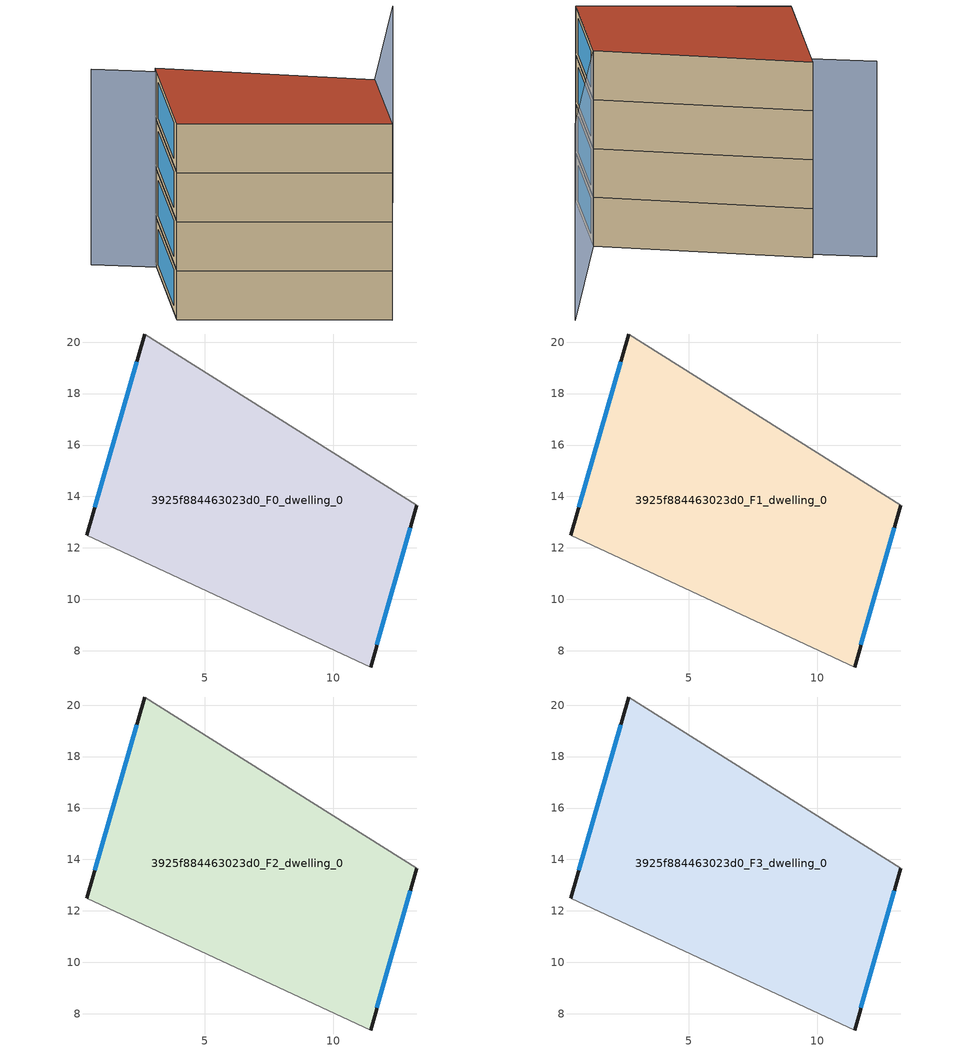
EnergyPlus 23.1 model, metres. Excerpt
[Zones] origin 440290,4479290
3925f884463023d0_F0_dwelling_0
 floor ground (EU_floor_Construction): 13.24,13.65 11.45,7.37 0.43,12.49 2.68,20.32 z0
 wall outside (EU_wall_Construction): 2.68,20.32 0.43,12.49 / 11.45,7.37 13.24,13.65 z0:3
 wall adiabatic (EU_wall_Construction): 0.43,12.49 11.45,7.37 / 13.24,13.65 2.68,20.32 z0:3
 window (EU_Window_Construction): 2.36,19.23 0.74,13.57 / 11.7,8.24 12.99,12.78 z0.42:2.58
3925f884463023d0_F1_dwelling_0
 floor to 3925f884463023d0_F0_dwelling_0 (EU_floor_Construction): 13.24,13.65 11.45,7.37 0.43,12.49 2.68,20.32 z3
 wall outside (EU_wall_Construction): 2.68,20.32 0.43,12.49 / 11.45,7.37 13.24,13.65 z3:6
 wall adiabatic (EU_wall_Construction): 0.43,12.49 11.45,7.37 / 13.24,13.65 2.68,20.32 z3:6
 window (EU_Window_Construction): 2.36,19.23 0.74,13.57 / 11.7,8.24 12.99,12.78 z3.42:5.58
3925f884463023d0_F2_dwelling_0
 floor to 3925f884463023d0_F1_dwelling_0 (EU_floor_Construction): 13.24,13.65 11.45,7.37 0.43,12.49 2.68,20.32 z6
 wall outside (EU_wall_Construction): 2.68,20.32 0.43,12.49 / 11.45,7.37 13.24,13.65 z6:9
 wall adiabatic (EU_wall_Construction): 0.43,12.49 11.45,7.37 / 13.24,13.65 2.68,20.32 z6:9
 window (EU_Window_Construction): 2.36,19.23 0.74,13.57 / 11.7,8.24 12.99,12.78 z6.42:8.58
3925f884463023d0_F3_dwelling_0
 floor to 3925f884463023d0_F2_dwelling_0 (EU_floor_Construction): 13.24,13.65 11.45,7.37 0.43,12.49 2.68,20.32 z9
 wall outside (EU_wall_Construction): 2.68,20.32 0.43,12.49 / 11.45,7.37 13.24,13.65 z9:12
 wall adiabatic (EU_wall_Construction): 0.43,12.49 11.45,7.37 / 13.24,13.65 2.68,20.32 z9:12
 window (EU_Window_Construction): 2.36,19.23 0.74,13.57 / 11.7,8.24 12.99,12.78 z9.42:11.58
 roof outside (EU_roof_Construction): 11.45,7.37 13.24,13.65 2.68,20.32 0.43,12.49 z12
shading: 18.59,22.9 13.24,13.65 / 13.24,13.65 -0.66,21.7 z0:12
[Building]
EU S2 Campaign: North Axis=0; Terrain=City; Solar Distribution=FullExterior
[Site:Location]
Madrid: Latitude=40.5; Longitude=-3.5; Time Zone=1; Elevation=609
[SizingPeriod:WeatherFileDays]
AnnualSizingPeriod: Begin Month=1; Begin Day of Month=1; End Month=12; End Day of Month=31; Day of Week for Start Day=Monday; Use Weather File Daylight Saving Period=No; Use Weather File Rain and Snow Indicators=No
[MATERIAL]
EU_InternalMass_Material: Roughness=MediumRough; Thickness=0.1; Conductivity=1; Density=1800; Specific Heat=900; Thermal Absorptance=0.9; Solar Absorptance=0.7; Visible Absorptance=0.7
[MATERIAL:NOMASS] Roughness=MediumRough; Thermal Absorptance=0.9; Solar Absorptance=0.7; Visible Absorptance=0.7
Name | Thermal Resistance
EU_wall_NoMass | 1.60022
EU_roof_NoMass | 1.57597
EU_floor_NoMass | 0.470652
[WINDOWMATERIAL:SIMPLEGLAZINGSYSTEM]
EU_Window_SimpleGlazing: UFactor=3.28802; Solar Heat Gain Coefficient=0.85; Visible Transmittance=0.85
[CONSTRUCTION]
EU_wall_Construction: EU_wall_NoMass
EU_roof_Construction: EU_roof_NoMass
EU_floor_Construction: EU_floor_NoMass
EU_Window_Construction: EU_Window_SimpleGlazing
EU_InternalMass_Construction: EU_InternalMass_Material
[ZONE] Type=1; Multiplier=1; Ceiling Height=autocalculate; Volume=264.122; Floor Area=autocalculate; Part of Total Floor Area=Yes
3925f884463023d0_F0_dwelling_0; 3925f884463023d0_F1_dwelling_0; 3925f884463023d0_F2_dwelling_0; 3925f884463023d0_F3_dwelling_0
[INTERNALMASS] Construction=EU_InternalMass_Construction; Surface Area=88.0406
Name | Zone or ZoneList
3925f884463023d0_F0_dwelling_0_EU_InternalMass | 3925f884463023d0_F0_dwelling_0
3925f884463023d0_F1_dwelling_0_EU_InternalMass | 3925f884463023d0_F1_dwelling_0
3925f884463023d0_F2_dwelling_0_EU_InternalMass | 3925f884463023d0_F2_dwelling_0
3925f884463023d0_F3_dwelling_0_EU_InternalMass | 3925f884463023d0_F3_dwelling_0
[OTHEREQUIPMENT] Fuel Type=Electricity; Design Level Calculation Method=Watts/Area; Power per Zone Floor Area=1; Fraction Latent=0; Fraction Radiant=0; Fraction Lost=0; Carbon Dioxide Generation Rate=0; EndUse Subcategory=EU_Step8_InternalGains
Name | Zone or ZoneList or Space or SpaceList | Schedule
EU_Step8_InternalGain_3925f884463023d0_F0_dwelling_0_f000 | 3925f884463023d0_F0_dwelling_0 | EU_Step8_GainSchedule_3925f884463023d0_F0_dwelling_0_f000
EU_Step8_InternalGain_3925f884463023d0_F1_dwelling_0_f000 | 3925f884463023d0_F1_dwelling_0 | EU_Step8_GainSchedule_3925f884463023d0_F1_dwelling_0_f000
EU_Step8_InternalGain_3925f884463023d0_F2_dwelling_0_f000 | 3925f884463023d0_F2_dwelling_0 | EU_Step8_GainSchedule_3925f884463023d0_F2_dwelling_0_f000
EU_Step8_InternalGain_3925f884463023d0_F3_dwelling_0_f000 | 3925f884463023d0_F3_dwelling_0 | EU_Step8_GainSchedule_3925f884463023d0_F3_dwelling_0_f000
[ZONEVENTILATION:DESIGNFLOWRATE] Schedule=EU_AlwaysOn; Design Flow Rate Calculation Method=AirChanges/Hour; Air Changes per Hour=0.480704; Ventilation Type=Natural; Fan Pressure Rise=0; Fan Total Efficiency=1; Constant Term Coefficient=1; Temperature Term Coefficient=0; Velocity Term Coefficient=0; Velocity Squared Term Coefficient=0; Minimum Indoor Temperature=-100; Maximum Indoor Temperature=100; Delta Temperature=-100; Minimum Outdoor Temperature=-100; Maximum Outdoor Temperature=100; Maximum Wind Speed=40
Name | Zone or ZoneList or Space or SpaceList
EU_ConstantAir_3925f884463023d0_F0_dwelling_0 | 3925f884463023d0_F0_dwelling_0
EU_ConstantAir_3925f884463023d0_F1_dwelling_0 | 3925f884463023d0_F1_dwelling_0
EU_ConstantAir_3925f884463023d0_F2_dwelling_0 | 3925f884463023d0_F2_dwelling_0
EU_ConstantAir_3925f884463023d0_F3_dwelling_0 | 3925f884463023d0_F3_dwelling_0
[HVACTEMPLATE:THERMOSTAT] Constant Heating Setpoint=20; Constant Cooling Setpoint=50
EU_HeatOnly_3925f884463023d0_F0_dwelling_0; EU_HeatOnly_3925f884463023d0_F1_dwelling_0; EU_HeatOnly_3925f884463023d0_F2_dwelling_0; EU_HeatOnly_3925f884463023d0_F3_dwelling_0
[HVACTEMPLATE:ZONE:IDEALLOADSAIRSYSTEM] System Availability Schedule=EU_AlwaysOn; Maximum Heating Supply Air Temperature=50; Minimum Cooling Supply Air Temperature=13; Maximum Heating Supply Air Humidity Ratio=0.0156; Minimum Cooling Supply Air Humidity Ratio=0.0077; Heating Limit=NoLimit; Cooling Limit=NoLimit; Heating Availability Schedule=EU_AlwaysOn; Cooling Availability Schedule=EU_CoolingOff; Dehumidification Control Type=ConstantSensibleHeatRatio; Cooling Sensible Heat Ratio=0.7; Dehumidification Setpoint=60; Humidification Control Type=None; Humidification Setpoint=30; Outdoor Air Method=None; Outdoor Air Flow Rate per Person=0.00944; Outdoor Air Flow Rate per Zone Floor Area=0; Outdoor Air Flow Rate per Zone=0; Demand Controlled Ventilation Type=None; Outdoor Air Economizer Type=NoEconomizer; Heat Recovery Type=None; Sensible Heat Recovery Effectiveness=0.7; Latent Heat Recovery Effectiveness=0.65
Name | Template Thermostat
3925f884463023d0_F0_dwelling_0 | EU_HeatOnly_3925f884463023d0_F0_dwelling_0
3925f884463023d0_F1_dwelling_0 | EU_HeatOnly_3925f884463023d0_F1_dwelling_0
3925f884463023d0_F2_dwelling_0 | EU_HeatOnly_3925f884463023d0_F2_dwelling_0
3925f884463023d0_F3_dwelling_0 | EU_HeatOnly_3925f884463023d0_F3_dwelling_0
[SIZING:ZONE] Zone Cooling Design Supply Air Temperature Input Method=SupplyAirTemperature; Zone Cooling Design Supply Air Temperature=13; Zone Heating Design Supply Air Temperature Input Method=SupplyAirTemperature; Zone Heating Design Supply Air Temperature=50; Zone Cooling Design Supply Air Humidity Ratio=0.008; Zone Heating Design Supply Air Humidity Ratio=0.008; Cooling Design Air Flow Method=DesignDay; Cooling Design Air Flow Rate=0; Cooling Minimum Air Flow per Zone Floor Area=0.000762; Cooling Minimum Air Flow=0; Cooling Minimum Air Flow Fraction=0.2; Heating Design Air Flow Method=DesignDay; Heating Design Air Flow Rate=0; Heating Maximum Air Flow per Zone Floor Area=0.002032; Heating Maximum Air Flow=0.141576; Heating Maximum Air Flow Fraction=0.3; Account for Dedicated Outdoor Air System=No; Dedicated Outdoor Air System Control Strategy=NeutralSupplyAir; Dedicated Outdoor Air Low Setpoint Temperature for Design=autosize; Dedicated Outdoor Air High Setpoint Temperature for Design=autosize; Zone Load Sizing Method=Sensible Load Only No Latent Load; Zone Latent Cooling Design Supply Air Humidity Ratio Input Method=HumidityRatioDifference; Zone Cooling Design Supply Air Humidity Ratio Difference=0.005; Zone Latent Heating Design Supply Air Humidity Ratio Input Method=HumidityRatioDifference; Zone Humidification Design Supply Air Humidity Ratio Difference=0.005
3925f884463023d0_F0_dwelling_0; 3925f884463023d0_F1_dwelling_0; 3925f884463023d0_F2_dwelling_0; 3925f884463023d0_F3_dwelling_0
[SCHEDULE:CONSTANT]
Name | Hourly Value
EU_AlwaysOn | 1
EU_CoolingOff | 0
[SCHEDULE:FILE] Column Number=1; Rows to Skip at Top=0; Number of Hours of Data=8760; Column Separator=Comma; Interpolate to Timestep=No; Minutes per Item=60; Adjust Schedule for Daylight Savings=Yes
Name | File
EU_Step8_GainSchedule_3925f884463023d0_F0_dwelling_0_f000 | ../../schedules/3925f884463023d0/3925f884463023d0_F0_dwelling_0_f000_gain.csv
EU_Step8_GainSchedule_3925f884463023d0_F1_dwelling_0_f000 | ../../schedules/3925f884463023d0/3925f884463023d0_F1_dwelling_0_f000_gain.csv
EU_Step8_GainSchedule_3925f884463023d0_F2_dwelling_0_f000 | ../../schedules/3925f884463023d0/3925f884463023d0_F2_dwelling_0_f000_gain.csv
EU_Step8_GainSchedule_3925f884463023d0_F3_dwelling_0_f000 | ../../schedules/3925f884463023d0/3925f884463023d0_F3_dwelling_0_f000_gain.csv
